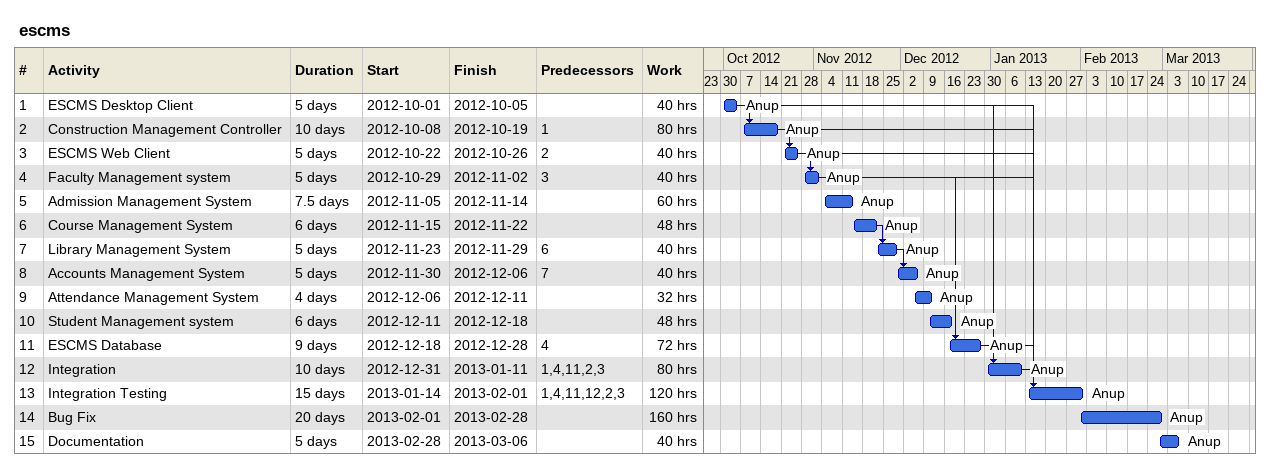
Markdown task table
escms

| ID | Task | Duration | Start | Finish | Predecessors | Resources | Work (h) |
|---|---|---|---|---|---|---|---|
| 1 | ESCMS Desktop Client | 5d | 2012-10-01 | 2012-10-05 |  | Anup | 40 |
| 2 | Construction Management Controller | 10d | 2012-10-08 | 2012-10-19 | 1 | Anup | 80 |
| 3 | ESCMS Web Client | 5d | 2012-10-22 | 2012-10-26 | 2 | Anup | 40 |
| 4 | Faculty Management system | 5d | 2012-10-29 | 2012-11-02 | 3 | Anup | 40 |
| 5 | Admission Management System | 7.5d | 2012-11-05 | 2012-11-14 |  | Anup | 60 |
| 6 | Course Management System | 6d | 2012-11-15 | 2012-11-22 |  | Anup | 48 |
| 7 | Library Management System | 5d | 2012-11-23 | 2012-11-29 | 6 | Anup | 40 |
| 8 | Accounts Management System | 5d | 2012-11-30 | 2012-12-06 | 7 | Anup | 40 |
| 9 | Attendance Management System | 4d | 2012-12-06 | 2012-12-11 |  | Anup | 32 |
| 10 | Student Management system | 6d | 2012-12-11 | 2012-12-18 |  | Anup | 48 |
| 11 | ESCMS Database | 9d | 2012-12-18 | 2012-12-28 | 4 | Anup | 72 |
| 12 | Integration | 10d | 2012-12-31 | 2013-01-11 | 1, 4, 11, 2, 3 | Anup | 80 |
| 13 | Integration Testing | 15d | 2013-01-14 | 2013-02-01 | 1, 4, 11, 12, 2, 3 | Anup | 120 |
| 14 | Bug Fix | 20d | 2013-02-01 | 2013-02-28 |  | Anup | 160 |
| 15 | Documentation | 5d | 2013-02-28 | 2013-03-06 |  | Anup | 40 |
